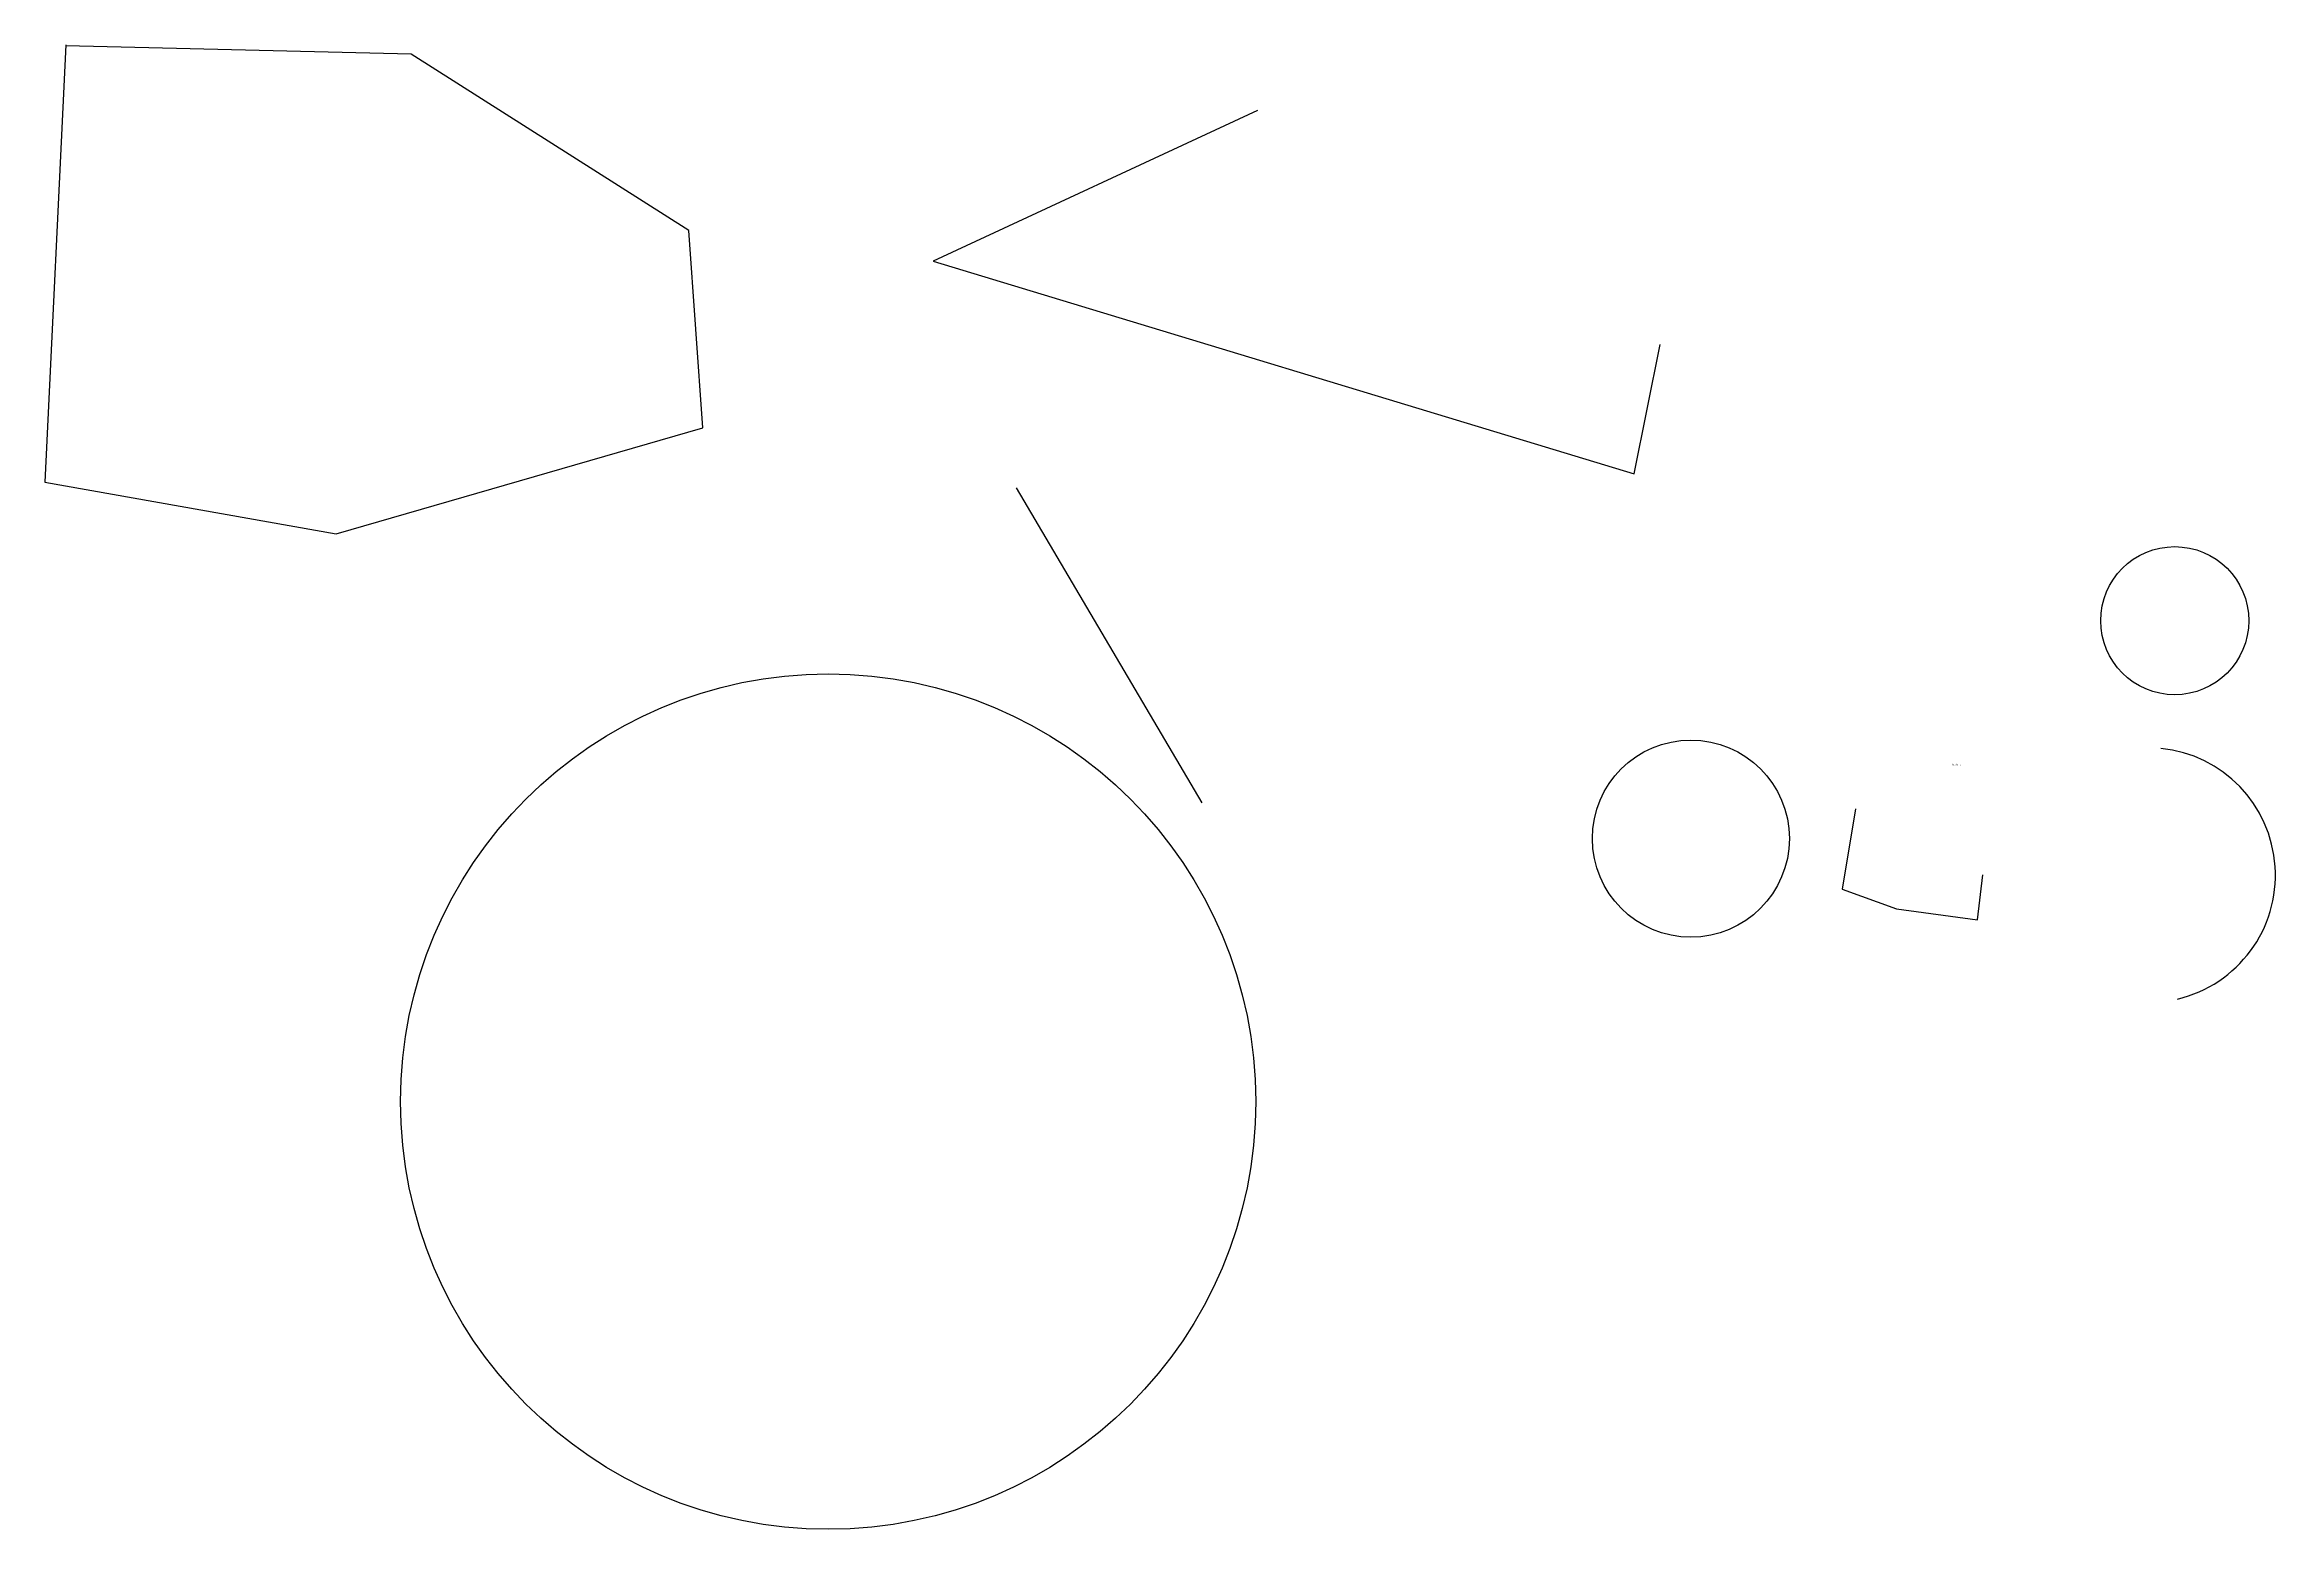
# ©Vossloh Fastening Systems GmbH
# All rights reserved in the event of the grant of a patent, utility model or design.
# Model space of a CAD drawing. Header units: millimetres. Extents: x -3293 to 545, y -222 to 2326.
import ezdxf

# ---------------------------------------------------------------- set-up
doc = ezdxf.new("R2010")
doc.units = ezdxf.units.MM
doc.header["$LTSCALE"] = 2
doc.styles.get("Standard").update_dxf_attribs({"font": 'ISOCP.SHX'})

# ---------------------------------------------------------------- blocks, each defined once
blk = doc.blocks.new('test')
blk.add_lwpolyline([(634.6, 422.6), (611.8, 284.6), (704.8, 250.8), (844, 232.3), (853.3, 309.3)])
blk.add_circle((351.9, 371.5), 169.2)
blk = doc.blocks.new('test2')
blk.add_circle((1383, 695.2), 127.1)
blk.add_arc((1337.3, 258.5), 218.7, 283.3351, 84.1933)

msp = doc.modelspace()

# ---------------------------------------------------------------- linework, layer by layer
msp.add_line((-1624.4, 1565.1, 1600), (-1305.5, 1024.3, 1800))
at = {"elevation": 1500}
for points in [[(-3256.4, 2325.9), (-3292.7, 1575.2), (-2792.2, 1486.4), (-2162.6, 1668), (-2186.8, 2007), (-2663.1, 2309.8), (-3256.7, 2323.9)], [(-1210, 2212.9), (-1767, 1954.6), (-562.9, 1589.3), (-518.5, 1811.3)]]:
    msp.add_lwpolyline(points, dxfattribs=at)
msp.add_circle((-1947.3, 511.7, 1200), 734.2)

# ---------------------------------------------------------------- block references
at = {"zscale": 800}
for name, p in [('test2', (-1017.9, 642, 800)), ('test', (-817.7, 591.6, 800))]:
    msp.add_blockref(name, p, dxfattribs=at)

# ---------------------------------------------------------------- texts
at = {"insert": (-17.7, 1091.6, 200), "char_height": 2.5, "width": 1399.88, "attachment_point": 1}
msp.add_mtext('{\\T1.3;teste_z}', dxfattribs=at)

doc.saveas('drawing.dxf')
